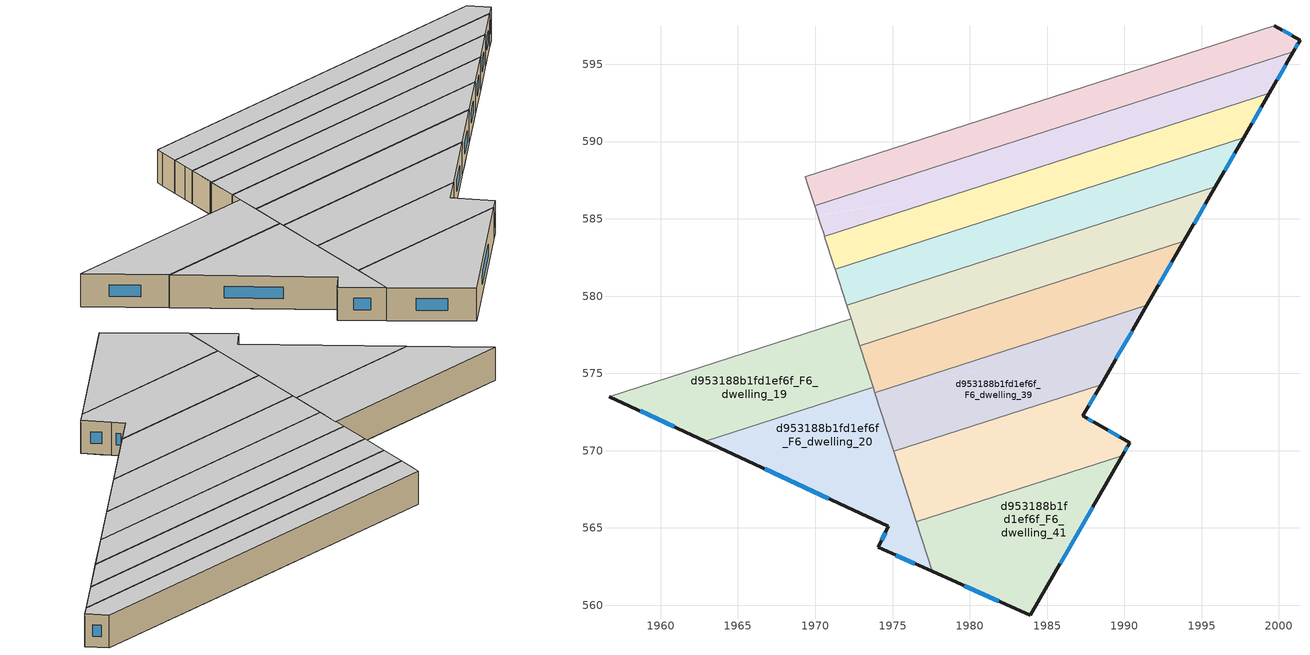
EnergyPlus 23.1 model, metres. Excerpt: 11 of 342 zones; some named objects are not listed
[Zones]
d953188b1fd1ef6f_F6_dwelling_19
 floor to d953188b1fd1ef6f_F5_dwelling_36 (EU_floor_Construction): 1972.14,578.49 1972.29,577.56 1966.23,576.59 z18
 floor to d953188b1fd1ef6f_F5_dwelling_33 (EU_floor_Construction): 1972.32,578.54 1973.74,574.11 1973.37,573.99 1972.86,573.91 1972.28,577.56 1972.29,577.56 1972.14,578.49 z18
 floor adiabatic (EU_floor_Construction): 1972.28,577.56 1972.86,573.91 1973.37,573.99 1962.88,570.62 1956.66,573.5 1966.23,576.59 z18
 wall outside (EU_wall_Construction): 1956.66,573.5 1962.88,570.62 z18:21
 wall to d953188b1fd1ef6f_F6_dwelling_20 (EU_wall_Construction): 1962.88,570.62 1973.74,574.11 z18:21
 wall to d953188b1fd1ef6f_F6_dwelling_18 (EU_wall_Construction): 1972.32,578.54 1956.66,573.5 z18:21
 wall to d953188b1fd1ef6f_F6_dwelling_38 (EU_wall_Construction): 1973.74,574.11 1972.88,576.79 z18:21
 wall to d953188b1fd1ef6f_F6_dwelling_37 (EU_wall_Construction): 1972.88,576.79 1972.32,578.54 z18:21
 window (EU_Window_Construction): 1958.67,572.57 1960.86,571.55 z18.97:20.03
 ceiling to d953188b1fd1ef6f_F7_dwelling_19 (EU_floor_Construction): 1973.74,574.11 1972.32,578.54 1956.66,573.5 1962.88,570.62 z21
d953188b1fd1ef6f_F6_dwelling_20
 floor to d953188b1fd1ef6f_F5_dwelling_42 (EU_floor_Construction): 1975.37,569.06 1977.58,562.19 1974.08,563.75 1974.72,565.12 1968.58,567.97 z18
 floor to d953188b1fd1ef6f_F5_dwelling_40 (EU_floor_Construction): 1973.76,574.06 1975.37,569.06 1968.58,567.97 1962.88,570.62 1973.38,574 z18
 floor to d953188b1fd1ef6f_F5_dwelling_33 (EU_floor_Construction): 1973.74,574.11 1973.76,574.06 1973.37,573.99 z18
 wall outside (EU_wall_Construction): 1962.88,570.62 1974.72,565.12 1974.08,563.75 1977.58,562.19 z18:21
 wall to d953188b1fd1ef6f_F6_dwelling_40 (EU_wall_Construction): 1976.55,565.4 1975.08,569.96 z18:21
 wall to d953188b1fd1ef6f_F6_dwelling_39 (EU_wall_Construction): 1975.08,569.96 1973.86,573.75 z18:21
 wall to d953188b1fd1ef6f_F6_dwelling_41 (EU_wall_Construction): 1977.58,562.19 1976.55,565.4 z18:21
 wall to d953188b1fd1ef6f_F6_dwelling_38 (EU_wall_Construction): 1973.86,573.75 1973.74,574.11 z18:21
 window (EU_Window_Construction): 1975.22,563.24 1976.45,562.69 / 1974.52,564.68 1974.29,564.19 / 1966.72,568.84 1970.89,566.9 z18.97:20.03
 ceiling to d953188b1fd1ef6f_F7_dwelling_20 (EU_floor_Construction): 1977.58,562.19 1973.74,574.11 1962.88,570.62 1974.72,565.12 1974.08,563.75 z21
d953188b1fd1ef6f_F6_dwelling_33
 floor to d953188b1fd1ef6f_F5_dwelling_23 (EU_floor_Construction): 2001.36,596.57 2001.03,595.98 1988.92,594.03 1999.69,597.5 z18
 floor to d953188b1fd1ef6f_F5_dwelling_26 (EU_floor_Construction): 1996.37,594.34 1990.68,592.51 1977.7,590.42 1983.39,592.26 z18
 floor to d953188b1fd1ef6f_F5_dwelling_29 (EU_floor_Construction): 1978.72,588.66 1969.97,585.85 1969.54,587.19 z18
 floor to d953188b1fd1ef6f_F5_dwelling_25 (EU_floor_Construction): 2001.03,595.98 2000.92,595.81 1996.37,594.34 1983.39,592.26 1988.92,594.03 z18
 floor to d953188b1fd1ef6f_F5_dwelling_27 (EU_floor_Construction): 1990.68,592.51 1978.73,588.66 1969.54,587.19 1969.36,587.74 1977.7,590.42 z18
 wall outside (EU_wall_Construction): 2000.93,595.81 2001.36,596.57 1999.69,597.5 z18:21
 wall to d953188b1fd1ef6f_F6_dwelling_32 (EU_wall_Construction): 1999.69,597.5 1969.36,587.74 z18:21
 wall to d953188b1fd1ef6f_F6_dwelling_34 (EU_wall_Construction): 1969.97,585.85 2000.93,595.81 z18:21
 wall to d953188b1fd1ef6f_F6_dwelling_15 (EU_wall_Construction): 1969.36,587.74 1969.53,587.21 z18:21
 wall to d953188b1fd1ef6f_F6_dwelling_16 (EU_wall_Construction): 1969.53,587.21 1969.97,585.85 z18:21
 window (EU_Window_Construction): 2000.82,596.87 2000.23,597.2 / 2001.07,596.05 2001.22,596.32 z18.97:20.03
 ceiling to d953188b1fd1ef6f_F7_dwelling_33 (EU_floor_Construction): 2000.93,595.81 2001.36,596.57 1999.69,597.5 1969.36,587.74 1969.97,585.85 z21
d953188b1fd1ef6f_F6_dwelling_34
 floor to d953188b1fd1ef6f_F5_dwelling_29 (EU_floor_Construction): 1992.21,590.83 1979.35,586.7 1970.17,585.22 1969.97,585.85 1978.72,588.66 z18
 floor to d953188b1fd1ef6f_F5_dwelling_27 (EU_floor_Construction): 1999.88,593.99 1999.39,593.14 1992.21,590.83 1978.73,588.66 1990.68,592.51 z18
 floor to d953188b1fd1ef6f_F5_dwelling_34 (EU_floor_Construction): 1970.7,585.31 1970.91,583.98 1970.6,583.88 1970.17,585.22 z18
 floor adiabatic (EU_floor_Construction): 2000.93,595.81 1999.39,593.14 1970.91,583.98 1970.7,585.31 1979.35,586.7 1999.39,593.14 1999.88,593.99 1990.68,592.51 z18
 wall outside (EU_wall_Construction): 1999.39,593.14 2000.93,595.81 z18:21
 wall to d953188b1fd1ef6f_F6_dwelling_35 (EU_wall_Construction): 1970.6,583.88 1999.39,593.14 z18:21
 wall to d953188b1fd1ef6f_F6_dwelling_16 (EU_wall_Construction): 1969.97,585.85 1970.33,584.73 z18:21
 wall to d953188b1fd1ef6f_F6_dwelling_17 (EU_wall_Construction): 1970.33,584.73 1970.6,583.88 z18:21
 window (EU_Window_Construction): 1999.89,594.01 2000.43,594.94 z18.97:20.03
 ceiling to d953188b1fd1ef6f_F7_dwelling_34 (EU_floor_Construction): 1999.39,593.14 2000.93,595.81 1969.97,585.85 1970.6,583.88 z21
d953188b1fd1ef6f_F6_dwelling_35
 floor to d953188b1fd1ef6f_F5_dwelling_27 (EU_floor_Construction): 1999.39,593.14 1998.65,591.87 1992.21,590.83 z18
 floor to d953188b1fd1ef6f_F5_dwelling_31 (EU_floor_Construction): 1993.94,589.04 1979.66,584.45 1971.06,583.07 1970.91,583.98 1979.35,586.7 z18
 floor to d953188b1fd1ef6f_F5_dwelling_29 (EU_floor_Construction): 1998.65,591.87 1997.72,590.26 1993.94,589.04 1979.35,586.7 1992.21,590.83 z18
 floor to d953188b1fd1ef6f_F5_dwelling_36 (EU_floor_Construction): 1971.4,583.12 1971.6,581.85 1971.28,581.75 1970.93,582.86 1970.9,583.04 z18
 floor to d953188b1fd1ef6f_F5_dwelling_34 (EU_floor_Construction): 1970.91,583.98 1971.06,583.07 1970.9,583.04 1970.93,582.86 1970.6,583.88 z18
 floor to d953188b1fd1ef6f_F5_dwelling_33 (EU_floor_Construction): 1979.66,584.45 1971.6,581.85 1971.4,583.12 z18
 wall outside (EU_wall_Construction): 1997.72,590.26 1999.39,593.14 z18:21
 wall to d953188b1fd1ef6f_F6_dwelling_36 (EU_wall_Construction): 1971.28,581.75 1997.72,590.26 z18:21
 wall to d953188b1fd1ef6f_F6_dwelling_17 (EU_wall_Construction): 1970.6,583.88 1971.23,581.91 z18:21
 wall to d953188b1fd1ef6f_F6_dwelling_18 (EU_wall_Construction): 1971.23,581.91 1971.28,581.75 z18:21
 window (EU_Window_Construction): 1998.26,591.19 1998.85,592.21 z18.97:20.03
 ceiling to d953188b1fd1ef6f_F7_dwelling_35 (EU_floor_Construction): 1997.72,590.26 1999.39,593.14 1970.6,583.88 1971.28,581.75 z21
d953188b1fd1ef6f_F6_dwelling_36
 floor to d953188b1fd1ef6f_F5_dwelling_29 (EU_floor_Construction): 1997.72,590.26 1997.33,589.59 1993.94,589.04 z18
 floor to d953188b1fd1ef6f_F5_dwelling_33 (EU_floor_Construction): 1995.68,587.02 1979.23,581.73 1972.85,580.71 1973.01,579.73 1972.04,579.42 1971.95,579.69 1971.6,581.85 1979.66,584.45 z18
 floor adiabatic (EU_floor_Construction): 1979.23,581.73 1973.01,579.73 1972.85,580.71 z18; 1997.33,589.59 1995.89,587.09 1995.68,587.02 1979.66,584.45 1993.94,589.04 z18
 floor to d953188b1fd1ef6f_F5_dwelling_36 (EU_floor_Construction): 1971.6,581.85 1971.95,579.69 1971.28,581.75 z18
 wall outside (EU_wall_Construction): 1995.89,587.09 1997.72,590.26 z18:21
 wall to d953188b1fd1ef6f_F6_dwelling_37 (EU_wall_Construction): 1972.04,579.42 1995.89,587.09 z18:21
 wall to d953188b1fd1ef6f_F6_dwelling_18 (EU_wall_Construction): 1971.28,581.75 1972.04,579.42 z18:21
 window (EU_Window_Construction): 1996.49,588.12 1997.13,589.23 z18.97:20.03
 ceiling to d953188b1fd1ef6f_F7_dwelling_36 (EU_floor_Construction): 1995.89,587.09 1997.72,590.26 1971.28,581.75 1972.04,579.42 z21
d953188b1fd1ef6f_F6_dwelling_37
 floor to d953188b1fd1ef6f_F5_dwelling_35 (EU_floor_Construction): 1994.19,584.14 1993.84,583.54 1978.23,578.51 1975.01,578 1974.65,580.26 1979.23,581.73 z18
 floor to d953188b1fd1ef6f_F5_dwelling_33 (EU_floor_Construction): 1995.87,587.05 1994.19,584.14 1979.23,581.73 1995.68,587.02 z18; 1973.01,579.73 1973.45,576.98 1972.88,576.79 1972.04,579.42 z18
 floor to d953188b1fd1ef6f_F5_dwelling_40 (EU_floor_Construction): 1974.65,580.26 1975.01,578 1974.77,577.96 1974.85,577.43 1973.45,576.98 1973.01,579.73 z18
 floor to d953188b1fd1ef6f_F5_dwelling_37 (EU_floor_Construction): 1978.23,578.51 1974.85,577.43 1974.77,577.96 z18
 wall outside (EU_wall_Construction): 1993.84,583.54 1995.89,587.09 z18:21
 wall to d953188b1fd1ef6f_F6_dwelling_38 (EU_wall_Construction): 1972.88,576.79 1993.84,583.54 z18:21
 wall to d953188b1fd1ef6f_F6_dwelling_18 (EU_wall_Construction): 1972.04,579.42 1972.32,578.54 z18:21
 window (EU_Window_Construction): 1994.51,584.69 1995.23,585.94 z18.97:20.03
 ceiling to d953188b1fd1ef6f_F7_dwelling_37 (EU_floor_Construction): 1993.84,583.54 1995.89,587.09 1972.04,579.42 1972.88,576.79 z21
d953188b1fd1ef6f_F6_dwelling_38
 floor to d953188b1fd1ef6f_F5_dwelling_33 (EU_floor_Construction): 1973.45,576.98 1973.92,574.08 1973.76,574.06 1972.88,576.79 z18
 floor to d953188b1fd1ef6f_F5_dwelling_37 (EU_floor_Construction): 1992.24,580.77 1991.46,579.41 1975.37,574.23 1974.85,577.43 1978.23,578.51 z18
 floor to d953188b1fd1ef6f_F5_dwelling_35 (EU_floor_Construction): 1993.84,583.54 1992.24,580.77 1978.23,578.51 z18
 floor to d953188b1fd1ef6f_F5_dwelling_40 (EU_floor_Construction): 1974.85,577.43 1975.37,574.23 1973.86,573.75 1973.76,574.06 1973.92,574.08 1973.45,576.98 z18
 wall outside (EU_wall_Construction): 1991.46,579.41 1993.84,583.54 z18:21
 wall to d953188b1fd1ef6f_F6_dwelling_39 (EU_wall_Construction): 1973.86,573.75 1991.46,579.41 z18:21
 window (EU_Window_Construction): 1992.23,580.75 1993.07,582.2 z18.97:20.03
 ceiling to d953188b1fd1ef6f_F7_dwelling_38 (EU_floor_Construction): 1991.46,579.41 1993.84,583.54 1972.88,576.79 1973.86,573.75 z21
d953188b1fd1ef6f_F6_dwelling_39
 floor to d953188b1fd1ef6f_F5_dwelling_37 (EU_floor_Construction): 1991.46,579.41 1989.86,576.64 1976.03,574.42 1976.66,570.46 1976.01,570.25 1975.37,574.23 z18
 floor to d953188b1fd1ef6f_F5_dwelling_39 (EU_floor_Construction): 1989.86,576.64 1988.49,574.27 1979.1,571.25 1978.53,574.82 z18
 floor to d953188b1fd1ef6f_F5_dwelling_42 (EU_floor_Construction): 1978.53,574.82 1979.1,571.25 1976.66,570.46 1976.03,574.42 z18
 floor to d953188b1fd1ef6f_F5_dwelling_40 (EU_floor_Construction): 1975.37,574.23 1976.01,570.25 1975.08,569.96 1973.86,573.75 z18
 wall outside (EU_wall_Construction): 1988.49,574.27 1991.46,579.41 z18:21
 wall to d953188b1fd1ef6f_F6_dwelling_40 (EU_wall_Construction): 1975.08,569.96 1988.49,574.27 z18:21
 window (EU_Window_Construction): 1989.45,575.94 1990.5,577.74 z18.97:20.03
 ceiling to d953188b1fd1ef6f_F7_dwelling_39 (EU_floor_Construction): 1988.49,574.27 1991.46,579.41 1973.86,573.75 1975.08,569.96 z21
d953188b1fd1ef6f_F6_dwelling_40
 floor to d953188b1fd1ef6f_F5_dwelling_39 (EU_floor_Construction): 1988.49,574.27 1987.32,572.25 1988.28,571.7 1989.04,571.26 1980.71,569.92 1981.2,566.89 1979.87,566.47 1979.1,571.25 z18
 floor to d953188b1fd1ef6f_F5_dwelling_42 (EU_floor_Construction): 1979.1,571.25 1979.87,566.47 1976.55,565.4 1975.37,569.06 1976.85,569.3 1976.66,570.46 z18
 floor to d953188b1fd1ef6f_F5_dwelling_37 (EU_floor_Construction): 1976.66,570.46 1976.85,569.3 1976.18,569.19 1976.01,570.25 z18
 floor to d953188b1fd1ef6f_F5_dwelling_41 (EU_floor_Construction): 1990.35,570.51 1989.88,569.69 1981.2,566.89 1980.71,569.92 1989.04,571.26 z18
 floor to d953188b1fd1ef6f_F5_dwelling_40 (EU_floor_Construction): 1976.01,570.25 1976.18,569.19 1975.37,569.06 1975.08,569.96 z18
 wall outside (EU_wall_Construction): 1989.88,569.69 1990.35,570.51 1988.28,571.7 1987.32,572.25 1988.49,574.27 z18:21
 wall to d953188b1fd1ef6f_F6_dwelling_41 (EU_wall_Construction): 1976.55,565.4 1989.88,569.69 z18:21
 window (EU_Window_Construction): 1990.03,569.95 1990.2,570.24 / 1987.7,572.9 1988.11,573.62 / 1987.97,571.88 1987.63,572.07 / 1989.68,570.9 1988.95,571.31 z18.97:20.03
 ceiling to d953188b1fd1ef6f_F7_dwelling_40 (EU_floor_Construction): 1989.88,569.69 1990.35,570.51 1988.28,571.7 1987.32,572.25 1988.49,574.27 1975.08,569.96 1976.55,565.4 z21
d953188b1fd1ef6f_F6_dwelling_41
 floor to d953188b1fd1ef6f_F5_dwelling_41 (EU_floor_Construction): 1989.88,569.69 1983.92,559.35 1982.3,560.08 1981.2,566.89 z18
 floor to d953188b1fd1ef6f_F5_dwelling_39 (EU_floor_Construction): 1981.2,566.89 1982.3,560.08 1980.79,560.75 1979.87,566.47 z18
 floor to d953188b1fd1ef6f_F5_dwelling_42 (EU_floor_Construction): 1979.87,566.47 1980.79,560.75 1977.58,562.19 1976.55,565.4 z18
 wall outside (EU_wall_Construction): 1977.58,562.19 1983.92,559.35 1989.88,569.69 z18:21
 window (EU_Window_Construction): 1985.85,562.7 1987.95,566.34 / 1979.64,561.27 1981.87,560.27 z18.97:20.03
 ceiling to d953188b1fd1ef6f_F7_dwelling_41 (EU_floor_Construction): 1983.92,559.35 1989.88,569.69 1976.55,565.4 1977.58,562.19 z21
[Building]
EU S2 Campaign: North Axis=0; Terrain=City; Solar Distribution=FullExterior
[Site:Location]
Bologna: Latitude=44.5; Longitude=11.25; Time Zone=1; Elevation=37
[SizingPeriod:WeatherFileDays]
AnnualSizingPeriod: Begin Month=1; Begin Day of Month=1; End Month=12; End Day of Month=31; Day of Week for Start Day=Monday; Use Weather File Daylight Saving Period=No; Use Weather File Rain and Snow Indicators=No
[MATERIAL]
EU_InternalMass_Material: Roughness=MediumRough; Thickness=0.1; Conductivity=1; Density=1800; Specific Heat=900; Thermal Absorptance=0.9; Solar Absorptance=0.7; Visible Absorptance=0.7
[MATERIAL:NOMASS] Roughness=MediumRough; Thermal Absorptance=0.9; Solar Absorptance=0.7; Visible Absorptance=0.7
Name | Thermal Resistance
EU_wall_NoMass | 0.779417
EU_floor_NoMass | 0.588222
[WINDOWMATERIAL:SIMPLEGLAZINGSYSTEM]
EU_Window_SimpleGlazing: UFactor=5.16242; Solar Heat Gain Coefficient=0.85; Visible Transmittance=0.85
[CONSTRUCTION]
EU_wall_Construction: EU_wall_NoMass
EU_floor_Construction: EU_floor_NoMass
EU_Window_Construction: EU_Window_SimpleGlazing
EU_InternalMass_Construction: EU_InternalMass_Material
[ZONE] Type=1; Multiplier=1; Ceiling Height=autocalculate; Floor Area=autocalculate; Part of Total Floor Area=Yes
Name | Volume
d953188b1fd1ef6f_F6_dwelling_19; d953188b1fd1ef6f_F6_dwelling_41 | 194.528
d953188b1fd1ef6f_F6_dwelling_20 | 194.544
d953188b1fd1ef6f_F6_dwelling_33 | 194.562
d953188b1fd1ef6f_F6_dwelling_34 | 194.45
d953188b1fd1ef6f_F6_dwelling_35 | 194.519
d953188b1fd1ef6f_F6_dwelling_36 | 194.585
d953188b1fd1ef6f_F6_dwelling_37 | 194.547
d953188b1fd1ef6f_F6_dwelling_38 | 194.542
d953188b1fd1ef6f_F6_dwelling_39 | 194.527
d953188b1fd1ef6f_F6_dwelling_40 | 194.55
[INTERNALMASS] Construction=EU_InternalMass_Construction
Name | Zone or ZoneList | Surface Area
d953188b1fd1ef6f_F6_dwelling_19_EU_InternalMass | d953188b1fd1ef6f_F6_dwelling_19 | 64.843
d953188b1fd1ef6f_F6_dwelling_20_EU_InternalMass | d953188b1fd1ef6f_F6_dwelling_20 | 64.848
d953188b1fd1ef6f_F6_dwelling_33_EU_InternalMass | d953188b1fd1ef6f_F6_dwelling_33 | 64.8541
d953188b1fd1ef6f_F6_dwelling_34_EU_InternalMass | d953188b1fd1ef6f_F6_dwelling_34 | 64.8169
d953188b1fd1ef6f_F6_dwelling_35_EU_InternalMass | d953188b1fd1ef6f_F6_dwelling_35 | 64.8393
d953188b1fd1ef6f_F6_dwelling_36_EU_InternalMass | d953188b1fd1ef6f_F6_dwelling_36 | 64.8618
d953188b1fd1ef6f_F6_dwelling_37_EU_InternalMass | d953188b1fd1ef6f_F6_dwelling_37 | 64.8493
d953188b1fd1ef6f_F6_dwelling_38_EU_InternalMass | d953188b1fd1ef6f_F6_dwelling_38 | 64.8471
d953188b1fd1ef6f_F6_dwelling_39_EU_InternalMass | d953188b1fd1ef6f_F6_dwelling_39 | 64.8424
d953188b1fd1ef6f_F6_dwelling_40_EU_InternalMass | d953188b1fd1ef6f_F6_dwelling_40 | 64.85
d953188b1fd1ef6f_F6_dwelling_41_EU_InternalMass | d953188b1fd1ef6f_F6_dwelling_41 | 64.843
[OTHEREQUIPMENT] Fuel Type=Electricity; Design Level Calculation Method=Watts/Area; Power per Zone Floor Area=1; Fraction Latent=0; Fraction Radiant=0; Fraction Lost=0; Carbon Dioxide Generation Rate=0; EndUse Subcategory=EU_Step8_InternalGains
Name | Zone or ZoneList or Space or SpaceList | Schedule
EU_Step8_InternalGain_d953188b1fd1ef6f_F6_dwelling_19_f000 | d953188b1fd1ef6f_F6_dwelling_19 | EU_Step8_GainSchedule_d953188b1fd1ef6f_F6_dwelling_19_f000
EU_Step8_InternalGain_d953188b1fd1ef6f_F6_dwelling_20_f000 | d953188b1fd1ef6f_F6_dwelling_20 | EU_Step8_GainSchedule_d953188b1fd1ef6f_F6_dwelling_20_f000
EU_Step8_InternalGain_d953188b1fd1ef6f_F6_dwelling_33_f000 | d953188b1fd1ef6f_F6_dwelling_33 | EU_Step8_GainSchedule_d953188b1fd1ef6f_F6_dwelling_33_f000
EU_Step8_InternalGain_d953188b1fd1ef6f_F6_dwelling_34_f000 | d953188b1fd1ef6f_F6_dwelling_34 | EU_Step8_GainSchedule_d953188b1fd1ef6f_F6_dwelling_34_f000
EU_Step8_InternalGain_d953188b1fd1ef6f_F6_dwelling_35_f000 | d953188b1fd1ef6f_F6_dwelling_35 | EU_Step8_GainSchedule_d953188b1fd1ef6f_F6_dwelling_35_f000
EU_Step8_InternalGain_d953188b1fd1ef6f_F6_dwelling_36_f000 | d953188b1fd1ef6f_F6_dwelling_36 | EU_Step8_GainSchedule_d953188b1fd1ef6f_F6_dwelling_36_f000
EU_Step8_InternalGain_d953188b1fd1ef6f_F6_dwelling_37_f000 | d953188b1fd1ef6f_F6_dwelling_37 | EU_Step8_GainSchedule_d953188b1fd1ef6f_F6_dwelling_37_f000
EU_Step8_InternalGain_d953188b1fd1ef6f_F6_dwelling_38_f000 | d953188b1fd1ef6f_F6_dwelling_38 | EU_Step8_GainSchedule_d953188b1fd1ef6f_F6_dwelling_38_f000
EU_Step8_InternalGain_d953188b1fd1ef6f_F6_dwelling_39_f000 | d953188b1fd1ef6f_F6_dwelling_39 | EU_Step8_GainSchedule_d953188b1fd1ef6f_F6_dwelling_39_f000
EU_Step8_InternalGain_d953188b1fd1ef6f_F6_dwelling_40_f000 | d953188b1fd1ef6f_F6_dwelling_40 | EU_Step8_GainSchedule_d953188b1fd1ef6f_F6_dwelling_40_f000
EU_Step8_InternalGain_d953188b1fd1ef6f_F6_dwelling_41_f000 | d953188b1fd1ef6f_F6_dwelling_41 | EU_Step8_GainSchedule_d953188b1fd1ef6f_F6_dwelling_41_f000
[ZONEVENTILATION:DESIGNFLOWRATE] Schedule=EU_AlwaysOn; Design Flow Rate Calculation Method=AirChanges/Hour; Air Changes per Hour=0.712058; Ventilation Type=Natural; Fan Pressure Rise=0; Fan Total Efficiency=1; Constant Term Coefficient=1; Temperature Term Coefficient=0; Velocity Term Coefficient=0; Velocity Squared Term Coefficient=0; Minimum Indoor Temperature=-100; Maximum Indoor Temperature=100; Delta Temperature=-100; Minimum Outdoor Temperature=-100; Maximum Outdoor Temperature=100; Maximum Wind Speed=40
Name | Zone or ZoneList or Space or SpaceList
EU_ConstantAir_d953188b1fd1ef6f_F6_dwelling_19 | d953188b1fd1ef6f_F6_dwelling_19
EU_ConstantAir_d953188b1fd1ef6f_F6_dwelling_20 | d953188b1fd1ef6f_F6_dwelling_20
EU_ConstantAir_d953188b1fd1ef6f_F6_dwelling_33 | d953188b1fd1ef6f_F6_dwelling_33
EU_ConstantAir_d953188b1fd1ef6f_F6_dwelling_34 | d953188b1fd1ef6f_F6_dwelling_34
EU_ConstantAir_d953188b1fd1ef6f_F6_dwelling_35 | d953188b1fd1ef6f_F6_dwelling_35
EU_ConstantAir_d953188b1fd1ef6f_F6_dwelling_36 | d953188b1fd1ef6f_F6_dwelling_36
EU_ConstantAir_d953188b1fd1ef6f_F6_dwelling_37 | d953188b1fd1ef6f_F6_dwelling_37
EU_ConstantAir_d953188b1fd1ef6f_F6_dwelling_38 | d953188b1fd1ef6f_F6_dwelling_38
EU_ConstantAir_d953188b1fd1ef6f_F6_dwelling_39 | d953188b1fd1ef6f_F6_dwelling_39
EU_ConstantAir_d953188b1fd1ef6f_F6_dwelling_40 | d953188b1fd1ef6f_F6_dwelling_40
EU_ConstantAir_d953188b1fd1ef6f_F6_dwelling_41 | d953188b1fd1ef6f_F6_dwelling_41
[HVACTEMPLATE:ZONE:IDEALLOADSAIRSYSTEM] System Availability Schedule=EU_AlwaysOn; Maximum Heating Supply Air Temperature=50; Minimum Cooling Supply Air Temperature=13; Maximum Heating Supply Air Humidity Ratio=0.0156; Minimum Cooling Supply Air Humidity Ratio=0.0077; Heating Limit=NoLimit; Cooling Limit=NoLimit; Heating Availability Schedule=EU_AlwaysOn; Cooling Availability Schedule=EU_CoolingOff; Dehumidification Control Type=ConstantSensibleHeatRatio; Cooling Sensible Heat Ratio=0.7; Dehumidification Setpoint=60; Humidification Control Type=None; Humidification Setpoint=30; Outdoor Air Method=None; Outdoor Air Flow Rate per Person=0.00944; Outdoor Air Flow Rate per Zone Floor Area=0; Outdoor Air Flow Rate per Zone=0; Demand Controlled Ventilation Type=None; Outdoor Air Economizer Type=NoEconomizer; Heat Recovery Type=None; Sensible Heat Recovery Effectiveness=0.7; Latent Heat Recovery Effectiveness=0.65
Name | Template Thermostat
d953188b1fd1ef6f_F6_dwelling_19 | EU_HeatOnly_d953188b1fd1ef6f_F6_dwelling_19
d953188b1fd1ef6f_F6_dwelling_20 | EU_HeatOnly_d953188b1fd1ef6f_F6_dwelling_20
d953188b1fd1ef6f_F6_dwelling_33 | EU_HeatOnly_d953188b1fd1ef6f_F6_dwelling_33
d953188b1fd1ef6f_F6_dwelling_34 | EU_HeatOnly_d953188b1fd1ef6f_F6_dwelling_34
d953188b1fd1ef6f_F6_dwelling_35 | EU_HeatOnly_d953188b1fd1ef6f_F6_dwelling_35
d953188b1fd1ef6f_F6_dwelling_36 | EU_HeatOnly_d953188b1fd1ef6f_F6_dwelling_36
d953188b1fd1ef6f_F6_dwelling_37 | EU_HeatOnly_d953188b1fd1ef6f_F6_dwelling_37
d953188b1fd1ef6f_F6_dwelling_38 | EU_HeatOnly_d953188b1fd1ef6f_F6_dwelling_38
d953188b1fd1ef6f_F6_dwelling_39 | EU_HeatOnly_d953188b1fd1ef6f_F6_dwelling_39
d953188b1fd1ef6f_F6_dwelling_40 | EU_HeatOnly_d953188b1fd1ef6f_F6_dwelling_40
d953188b1fd1ef6f_F6_dwelling_41 | EU_HeatOnly_d953188b1fd1ef6f_F6_dwelling_41
[SIZING:ZONE] Zone Cooling Design Supply Air Temperature Input Method=SupplyAirTemperature; Zone Cooling Design Supply Air Temperature=13; Zone Heating Design Supply Air Temperature Input Method=SupplyAirTemperature; Zone Heating Design Supply Air Temperature=50; Zone Cooling Design Supply Air Humidity Ratio=0.008; Zone Heating Design Supply Air Humidity Ratio=0.008; Cooling Design Air Flow Method=DesignDay; Cooling Design Air Flow Rate=0; Cooling Minimum Air Flow per Zone Floor Area=0.000762; Cooling Minimum Air Flow=0; Cooling Minimum Air Flow Fraction=0.2; Heating Design Air Flow Method=DesignDay; Heating Design Air Flow Rate=0; Heating Maximum Air Flow per Zone Floor Area=0.002032; Heating Maximum Air Flow=0.141576; Heating Maximum Air Flow Fraction=0.3; Account for Dedicated Outdoor Air System=No; Dedicated Outdoor Air System Control Strategy=NeutralSupplyAir; Dedicated Outdoor Air Low Setpoint Temperature for Design=autosize; Dedicated Outdoor Air High Setpoint Temperature for Design=autosize; Zone Load Sizing Method=Sensible Load Only No Latent Load; Zone Latent Cooling Design Supply Air Humidity Ratio Input Method=HumidityRatioDifference; Zone Cooling Design Supply Air Humidity Ratio Difference=0.005; Zone Latent Heating Design Supply Air Humidity Ratio Input Method=HumidityRatioDifference; Zone Humidification Design Supply Air Humidity Ratio Difference=0.005
d953188b1fd1ef6f_F6_dwelling_19; d953188b1fd1ef6f_F6_dwelling_20; d953188b1fd1ef6f_F6_dwelling_33; d953188b1fd1ef6f_F6_dwelling_34; d953188b1fd1ef6f_F6_dwelling_35; d953188b1fd1ef6f_F6_dwelling_36; d953188b1fd1ef6f_F6_dwelling_37; d953188b1fd1ef6f_F6_dwelling_38; d953188b1fd1ef6f_F6_dwelling_39; d953188b1fd1ef6f_F6_dwelling_40; d953188b1fd1ef6f_F6_dwelling_41
[SCHEDULE:CONSTANT]
Name | Hourly Value
EU_AlwaysOn | 1
EU_CoolingOff | 0
[SCHEDULE:FILE] Column Number=1; Rows to Skip at Top=0; Number of Hours of Data=8760; Column Separator=Comma; Interpolate to Timestep=No; Minutes per Item=60; Adjust Schedule for Daylight Savings=Yes
Name | File
EU_Step8_GainSchedule_d953188b1fd1ef6f_F6_dwelling_19_f000 | ../../schedules/d953188b1fd1ef6f/d953188b1fd1ef6f_F6_dwelling_19_f000_gain.csv
EU_Step8_GainSchedule_d953188b1fd1ef6f_F6_dwelling_20_f000 | ../../schedules/d953188b1fd1ef6f/d953188b1fd1ef6f_F6_dwelling_20_f000_gain.csv
EU_Step8_GainSchedule_d953188b1fd1ef6f_F6_dwelling_33_f000 | ../../schedules/d953188b1fd1ef6f/d953188b1fd1ef6f_F6_dwelling_33_f000_gain.csv
EU_Step8_GainSchedule_d953188b1fd1ef6f_F6_dwelling_34_f000 | ../../schedules/d953188b1fd1ef6f/d953188b1fd1ef6f_F6_dwelling_34_f000_gain.csv
EU_Step8_GainSchedule_d953188b1fd1ef6f_F6_dwelling_35_f000 | ../../schedules/d953188b1fd1ef6f/d953188b1fd1ef6f_F6_dwelling_35_f000_gain.csv
EU_Step8_GainSchedule_d953188b1fd1ef6f_F6_dwelling_36_f000 | ../../schedules/d953188b1fd1ef6f/d953188b1fd1ef6f_F6_dwelling_36_f000_gain.csv
EU_Step8_GainSchedule_d953188b1fd1ef6f_F6_dwelling_37_f000 | ../../schedules/d953188b1fd1ef6f/d953188b1fd1ef6f_F6_dwelling_37_f000_gain.csv
EU_Step8_GainSchedule_d953188b1fd1ef6f_F6_dwelling_38_f000 | ../../schedules/d953188b1fd1ef6f/d953188b1fd1ef6f_F6_dwelling_38_f000_gain.csv
EU_Step8_GainSchedule_d953188b1fd1ef6f_F6_dwelling_39_f000 | ../../schedules/d953188b1fd1ef6f/d953188b1fd1ef6f_F6_dwelling_39_f000_gain.csv
EU_Step8_GainSchedule_d953188b1fd1ef6f_F6_dwelling_40_f000 | ../../schedules/d953188b1fd1ef6f/d953188b1fd1ef6f_F6_dwelling_40_f000_gain.csv
EU_Step8_GainSchedule_d953188b1fd1ef6f_F6_dwelling_41_f000 | ../../schedules/d953188b1fd1ef6f/d953188b1fd1ef6f_F6_dwelling_41_f000_gain.csv
